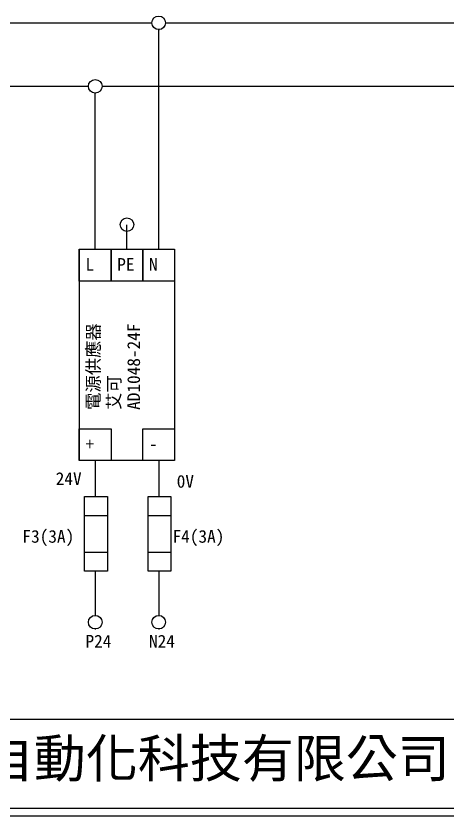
# Model space of a CAD drawing. Extents: x 10 to 297, y 3 to 207.
# Drawn here: x 70.3 to 138.3, y 3 to 129 of the extents above; entities that cross this region are included whole.
import ezdxf

# ---------------------------------------------------------------- set-up
doc = ezdxf.new("R2010")
doc.units = 0
doc.layers.get('0').update_dxf_attribs({"linetype": 'CONTINUOUS'})
doc.layers.add('圖框層', color=7, linetype='CONTINUOUS')
doc.layers.add('標尺寸層', color=3, linetype='CONTINUOUS')
doc.styles.add('STSL', font='kaiu.ttf')

msp = doc.modelspace()

# ---------------------------------------------------------------- linework, layer by layer
at = {"color": 7}
for centre in [(92.81, 127.96), (82.81, 117.96), (87.81, 96.16), (82.81, 33.53), (92.81, 33.53)]:
    msp.add_circle(centre, 1.07, dxfattribs=at)
at = {"layer": '圖框層', "color": 7}
for p, q in [((11.25, 18.25), (295.75, 18.25)), ((11.25, 4.25), (295.75, 4.25)), ((10, 3), (297, 3))]:
    msp.add_line(p, q, dxfattribs=at)
at = {"layer": '標尺寸層', "color": 7}
for p, q in [((17.61, 127.96), (91.74, 127.96)), ((93.88, 127.96), (217.6, 127.96)), ((92.81, 92.28), (92.81, 126.89)), ((92.81, 126.89), (92.81, 126.82)), ((17.61, 117.96), (81.74, 117.96)), ((83.88, 117.96), (290.2, 117.96)), ((82.81, 92.28), (82.81, 116.89)), ((82.81, 116.89), (82.81, 116.82)), ((87.81, 92.28), (87.81, 96.11)), ((80.31, 92.28), (85.31, 92.28)), ((80.31, 87.28), (80.31, 92.28)), ((80.31, 92.28), (95.31, 92.28)), ((80.31, 87.28), (80.31, 92.28)), ((80.31, 92.28), (80.31, 87.28)), ((80.31, 92.28), (80.31, 59.01)), ((85.31, 92.28), (85.31, 87.28)), ((85.31, 92.28), (90.31, 92.28)), ((85.31, 87.28), (85.31, 92.28)), ((90.31, 92.28), (95.31, 92.28)), ((90.31, 87.28), (90.31, 92.28)), ((90.31, 92.28), (90.31, 87.28)), ((95.31, 92.28), (95.31, 87.28)), ((95.31, 92.28), (95.31, 59.01)), ((85.31, 87.28), (80.31, 87.28)), ((90.31, 87.28), (85.31, 87.28)), ((95.31, 87.28), (90.31, 87.28)), ((80.31, 64.01), (85.31, 64.01)), ((80.31, 59.01), (80.31, 64.01)), ((80.31, 59.01), (80.31, 64.01)), ((80.31, 59.01), (80.31, 64.01)), ((80.31, 64.01), (80.31, 59.01)), ((85.31, 64.01), (85.31, 59.01)), ((90.31, 64.01), (95.31, 64.01)), ((90.31, 59.01), (90.31, 64.01)), ((95.31, 64.01), (95.31, 59.01)), ((95.31, 59.01), (80.31, 59.01)), ((85.31, 59.01), (80.31, 59.01)), ((82.81, 59.01), (82.81, 53.32)), ((95.31, 59.01), (90.31, 59.01)), ((92.81, 59.01), (92.81, 53.32)), ((81.15, 50.32), (84.74, 50.32)), ((91.15, 50.32), (94.74, 50.32)), ((81.15, 44.58), (84.74, 44.58)), ((91.15, 44.58), (94.74, 44.58)), ((82.81, 41.58), (82.81, 34.6)), ((82.81, 40.93), (82.81, 34.6)), ((92.81, 41.58), (92.81, 34.6)), ((92.81, 40.93), (92.81, 34.6)), ((82.81, 32.46), (82.81, 32.39)), ((92.81, 32.46), (92.81, 32.39))]:
    msp.add_line(p, q, dxfattribs=at)
for points in [[(81.15, 53.32), (84.74, 53.32), (84.74, 41.58), (81.15, 41.58)], [(81.15, 53.32), (84.74, 53.32), (84.74, 41.58), (81.15, 41.58)], [(91.15, 53.32), (94.74, 53.32), (94.74, 41.58), (91.15, 41.58)], [(91.15, 53.32), (94.74, 53.32), (94.74, 41.58), (91.15, 41.58)]]:
    msp.add_lwpolyline(points, close=True, dxfattribs=at)

# ---------------------------------------------------------------- texts
at = {"layer": '圖框層', "color": 7, "style": 'STSL'}
for s, height, p in [('L', 2, (81.28, 88.89)), ('PE', 2, (86.28, 88.89)), ('N', 2, (91.28, 88.89)), ('+', 2, (81.28, 60.62)), ('-', 2, (91.28, 60.62)), ('24V', 2, (76.59, 55.15)), ('0V', 2, (95.64, 54.72)), ('F3(3A)', 2, (71.35, 46.05)), ('F4(3A)', 2, (94.98, 46.05)), ('P24', 2, (81.28, 29.54)), ('N24', 2, (91.28, 29.54)), ('泓陞自動化科技有限公司', 6, (48.6, 9.08))]:
    msp.add_text(s, height=height, dxfattribs=at).set_placement(p)
for s, p in [('電源供應器', (83.51, 66.98)), ('AD1048-24F', (89.86, 66.98)), ('艾可', (86.75, 66.98))]:
    msp.add_text(s, height=2, rotation=90, dxfattribs=at).set_placement(p)

doc.saveas('drawing.dxf')
